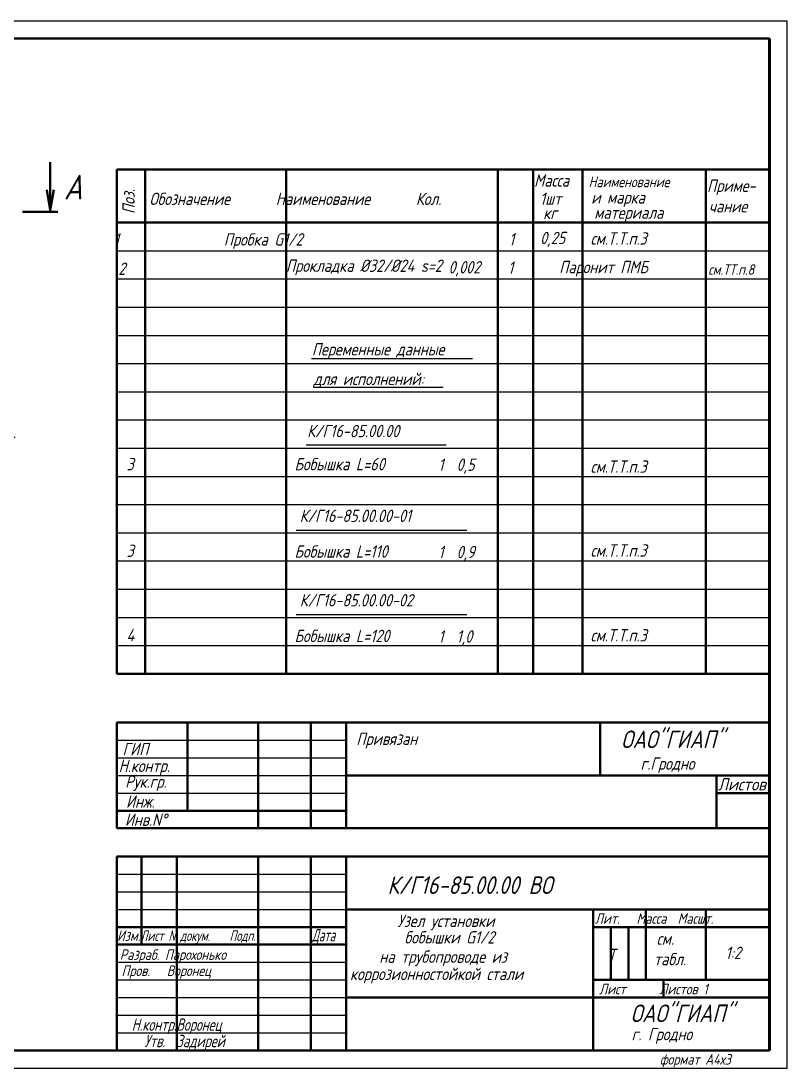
# Model space of a CAD drawing. Header units: inches. Extents: x 5120 to 5750, y -3365 to -3068.
# Drawn here: x 5533.2 to 5750.4, y -3364.7 to -3067.7 of the extents above; entities that cross this region are included whole.
import ezdxf
from ezdxf.enums import TextEntityAlignment as Align

# ---------------------------------------------------------------- set-up
doc = ezdxf.new("R2010")
doc.units = ezdxf.units.IN
doc.header["$LTSCALE"] = 0.7
doc.header["$MEASUREMENT"] = 0
doc.linetypes.add('DASHDOT', pattern=[25.4, 12.7, -6.35, 0, -6.35])
doc.layers.add('Слой1-05', color=7, linetype='Continuous')
doc.styles.get("Standard").update_dxf_attribs({"font": 'romand.shx', "width": 0.8, "oblique": 15, "height": 3.5})

msp = doc.modelspace()

# ---------------------------------------------------------------- linework, layer by layer
at = {"linetype": 'Continuous', "lineweight": 25}
for p, q in [((5120.446, -3067.747), (5750.446, -3067.747)), ((5750.446, -3364.747), (5750.446, -3067.747)), ((5120.446, -3364.747), (5750.446, -3364.747))]:
    msp.add_line(p, q, dxfattribs=at)
at = {"linetype": 'Continuous', "lineweight": 50}
for p, q in [((5140.446, -3072.747), (5745.446, -3072.747)), ((5745.446, -3359.747), (5745.446, -3072.747)), ((5541.541, -3121.704), (5541.541, -3107.841)), ((5541.541, -3121.404), (5540.541, -3115.604)), ((5541.541, -3121.404), (5542.541, -3115.604)), ((5533.711, -3121.904), (5543.711, -3121.904)), ((5697.446, -3266.747), (5697.446, -3281.747)), ((5745.446, -3266.747), (5745.446, -3296.747)), ((5730.446, -3281.747), (5730.446, -3296.747)), ((5560.446, -3359.747), (5560.446, -3304.747)), ((5560.446, -3304.747), (5560.446, -3359.747)), ((5567.446, -3304.747), (5567.446, -3329.747)), ((5128.446, -3359.747), (5745.446, -3359.747))]:
    msp.add_line(p, q, dxfattribs=at)
at = {"linetype": 'Continuous', "lineweight": 60}
msp.add_line((5745.446, -3359.747), (5745.446, -3072.747), dxfattribs=at)
at = {"lineweight": 25}
for p, q in [((5615.564, -3163.462), (5661.294, -3163.462)), ((5616.198, -3171.606), (5652.963, -3171.606)), ((5560.446, -3188.923), (5745.662, -3188.923)), ((5614.119, -3188.003), (5653.766, -3188.003)), ((5560.446, -3196.923), (5745.446, -3196.923)), ((5560.446, -3204.923), (5745.446, -3204.923)), ((5560.446, -3212.923), (5745.446, -3212.923)), ((5611.237, -3212.168), (5659.624, -3212.168)), ((5560.446, -3220.923), (5745.446, -3220.923)), ((5560.446, -3228.923), (5745.446, -3228.923)), ((5560.446, -3236.923), (5745.446, -3236.923)), ((5611.237, -3236.115), (5659.624, -3236.115)), ((5560.446, -3244.923), (5745.446, -3244.923)), ((5560.446, -3271.747), (5625.446, -3271.747)), ((5560.446, -3276.747), (5625.446, -3276.747)), ((5560.446, -3281.747), (5625.446, -3281.747)), ((5560.446, -3286.747), (5625.446, -3286.747)), ((5560.446, -3309.747), (5625.446, -3309.747)), ((5560.446, -3314.747), (5625.446, -3314.747)), ((5560.446, -3319.747), (5625.446, -3319.747)), ((5560.446, -3334.747), (5625.446, -3334.747)), ((5560.446, -3339.747), (5625.446, -3339.747)), ((5560.446, -3344.747), (5625.446, -3344.747)), ((5560.446, -3349.747), (5625.446, -3349.747)), ((5560.446, -3354.747), (5625.446, -3354.747))]:
    msp.add_line(p, q, dxfattribs=at)
at = {"color": 7, "linetype": 'DASHDOT'}
msp.add_line((5469.022, -3185.82), (5535.446, -3185.82), dxfattribs=at)
at = {"lineweight": 50}
for p, q in [((5560.446, -3252.923), (5745.446, -3252.923)), ((5560.446, -3266.747), (5745.446, -3266.747)), ((5560.446, -3266.747), (5560.446, -3296.747)), ((5580.446, -3266.747), (5580.446, -3291.747)), ((5600.446, -3266.747), (5600.446, -3296.747)), ((5615.446, -3266.747), (5615.446, -3296.747)), ((5625.446, -3266.747), (5625.446, -3296.747)), ((5625.632, -3281.747), (5745.446, -3281.747)), ((5730.446, -3286.747), (5745.446, -3286.747)), ((5560.446, -3291.747), (5625.446, -3291.747)), ((5560.446, -3296.747), (5745.446, -3296.747)), ((5560.446, -3296.747), (5745.446, -3296.747)), ((5560.446, -3296.747), (5745.446, -3296.747)), ((5560.446, -3304.747), (5745.446, -3304.747)), ((5577.446, -3304.747), (5577.446, -3359.747)), ((5600.446, -3304.747), (5600.446, -3359.747)), ((5615.446, -3304.747), (5615.446, -3359.747)), ((5625.446, -3304.747), (5625.446, -3359.747)), ((5625.446, -3319.747), (5745.446, -3319.747)), ((5695.446, -3319.747), (5695.446, -3359.747)), ((5710.446, -3319.747), (5710.446, -3339.747)), ((5727.446, -3319.747), (5727.446, -3339.747)), ((5560.446, -3324.747), (5625.446, -3324.747)), ((5695.446, -3324.747), (5745.446, -3324.747)), ((5700.446, -3324.747), (5700.446, -3339.747)), ((5705.446, -3324.747), (5705.446, -3339.747)), ((5560.446, -3329.747), (5625.446, -3329.747)), ((5695.446, -3339.747), (5745.446, -3339.747)), ((5715.446, -3339.747), (5715.446, -3344.747)), ((5625.446, -3344.747), (5745.446, -3344.747))]:
    msp.add_line(p, q, dxfattribs=at)
at = {"layer": 'Слой1-05', "lineweight": 50}
for p, q in [((5560.446, -3109.923), (5560.446, -3252.923)), ((5560.446, -3109.923), (5745.446, -3109.923)), ((5560.446, -3109.923), (5745.446, -3109.923)), ((5568.446, -3109.923), (5568.446, -3252.923)), ((5608.446, -3109.923), (5608.446, -3252.923)), ((5668.446, -3109.923), (5668.446, -3252.923)), ((5678.446, -3109.923), (5678.446, -3252.923)), ((5692.446, -3109.923), (5692.446, -3132.923)), ((5692.446, -3109.923), (5692.446, -3252.923)), ((5727.446, -3109.923), (5727.446, -3252.923)), ((5560.446, -3124.923), (5745.446, -3124.923)), ((5560.446, -3124.923), (5745.446, -3124.923)), ((5560.446, -3124.923), (5745.446, -3124.923))]:
    msp.add_line(p, q, dxfattribs=at)
at = {"layer": 'Слой1-05', "lineweight": 25}
for p, q in [((5560.446, -3132.923), (5745.446, -3132.923)), ((5560.446, -3140.923), (5745.446, -3140.923)), ((5560.446, -3148.923), (5745.446, -3148.923)), ((5560.446, -3156.923), (5745.446, -3156.923)), ((5560.446, -3164.923), (5745.446, -3164.923)), ((5560.446, -3172.923), (5745.662, -3172.923)), ((5560.446, -3180.923), (5745.662, -3180.923))]:
    msp.add_line(p, q, dxfattribs=at)

# ---------------------------------------------------------------- texts
at = {"linetype": 'Continuous', "lineweight": 25, "oblique": 15, "width": 0.8}
for s, p in [('  1                Пробка G1/2       ', (5555.856, -3131.47)), ('                         0,002  ', (5608.041, -3139.363)), ('                     1  0,5  ', (5612.584, -3195.358)), ('                     1  0,9  ', (5612.584, -3220.13)), ('                     1  1,0  ', (5612.584, -3244.077))]:
    msp.add_text(s, height=3.5, dxfattribs=at).set_placement(p)
at = {"color": 0, "linetype": 'Continuous', "lineweight": 25, "oblique": 15, "width": 0.8}
for s, p in [(' см.Т.Т.п.3', (5692.883, -3131.208)), ('        Паронит ПМБ', (5670.979, -3139.308)), (' см.Т.Т.п.3', (5692.883, -3195.903)), (' см.Т.Т.п.3', (5692.883, -3219.699)), (' см.Т.Т.п.3', (5692.883, -3243.747))]:
    msp.add_text(s, height=3.5, dxfattribs=at).set_placement(p)
at = {"linetype": 'Continuous', "lineweight": 25, "oblique": 15, "width": 0.632558}
msp.add_text('Листов', height=3.5, dxfattribs=at).set_placement((5730.832, -3286.013), (5744.432, -3286.013), align=Align.FIT)
at = {"lineweight": 35, "attachment_point": 1}
for s, insert, char_height, width in [('А', (5545.385, -3111.384), 7, 8.75661), ('ОАО"ГИАП"', (5703.381, -3269.008), 5, 36.17103), ('ОАО"ГИАП"', (5706.072, -3346.73), 5, 38.67839)]:
    msp.add_mtext(s, dxfattribs=dict(at, insert=insert, char_height=char_height, width=width))
at = {"linetype": 'Continuous', "lineweight": 25, "char_height": 3.5, "attachment_point": 1}
for s, insert, width in [('1', (5671.608, -3127.901), 4.76921), ('0,25', (5680.437, -3127.555), 10.29655), (' 2', (5558.978, -3136.269), 6.83965), ('Прокладка %%C32/%%C24 s=2', (5608.375, -3135.423), 71.54595), ('1', (5671.334, -3135.967), 4.76921), ('Привязан', (5628.332, -3269.613), 31.4), ('ГИП', (5562.032, -3272.533), 15.7), ('Н.контр.', (5560.932, -3277.293), 17.5), ('Рук.гр.', (5562.774, -3281.756), 13.53234), ('Инж.', (5563.015, -3287.393), 13.10106), ('Инв.N%%D', (5562.693, -3292.555), 13.69538), ('1:2', (5732.976, -3330.313), 8.54)]:
    msp.add_mtext(s, dxfattribs=dict(at, insert=insert, width=width))
at = {"lineweight": 25, "attachment_point": 1}
for s, width, insert, char_height in [('см.ТТ.п.8', 16.00405, (5728.105, -3136.756), 3), ('для исполнений:', 49.14622, (5616.144, -3167.547), 3.5), ('3', 5.09366, (5563.164, -3191.703), 3.5), ('3', 5.09366, (5563.163, -3216.288), 3.5), ('4', 5.09366, (5563.163, -3240.235), 3.5)]:
    msp.add_mtext_dynamic_manual_height_columns(s, width=width, gutter_width=17.5, heights=[0], dxfattribs=dict(at, insert=insert, char_height=char_height))
at = {"color": 0, "linetype": 'Continuous', "lineweight": 25, "char_height": 3.5, "attachment_point": 1}
for s, width, insert in [('Переменные данные', 51.8, (5615.723, -3159.119)), ('К/Г16-85.00.00', 49.8, (5614.377, -3182.312)), ('Бобышка L=60', 53.4, (5610.795, -3191.709)), ('К/Г16-85.00.00-01', 49.8, (5612.29, -3206.364)), ('Бобышка L=110', 53.4, (5610.795, -3216.481)), ('К/Г16-85.00.00-02', 49.8, (5612.29, -3230.311)), ('Бобышка L=120', 53.4, (5610.795, -3240.428))]:
    msp.add_mtext_dynamic_manual_height_columns(s, width=width, gutter_width=17.5, heights=[0], dxfattribs=dict(at, insert=insert))
at = {"lineweight": 25}
for s, insert, char_height, width, attachment_point in [('г.Гродно', (5708.909, -3276.632), 3.5, 35.06273, 1), ('Лит.   Масса  Масшт.', (5695.964, -3320.825), 3, 50.99278, 1), ('Изм.{\\W0.7;Лист N докум.    Подп. }   ', (5560.465, -3325.697), 3, 68.85029, 1), ('{\\W0.6;Дата}', (5615.692, -3325.331), 3.5, 12.71206, 1), ('см.', (5713.478, -3326.296), 3.5, 17, 1), ('Разраб. Парохонько', (5561.267, -3331.069), 3, 40.31304, 1), (' Т', (5697.799, -3330.925), 3.5, 7.17867, 1), ('табл.', (5712.678, -3332.096), 3.5, 17, 1), ('Пров.   Воронец', (5561.756, -3335.644), 3, 67.33009, 1), ('Лист      Листов 1', (5697.158, -3340.841), 3, 50.00995, 1), ('{\\W0.7;Н.контр.Воронец}', (5577.374, -3355.128), 3.5, 34.79045, 8), ('{\\W0.7;Утв.  Задирей}', (5579.613, -3357.549), 3.5, 40.3297, 5), ('г. Гродно', (5706.375, -3353.374), 3.5, 29.46206, 1), ('формат А4х3', (5714.382, -3360.773), 3, 35.05229, 1)]:
    msp.add_mtext(s, dxfattribs=dict(at, insert=insert, char_height=char_height, width=width, attachment_point=attachment_point))
at = {"lineweight": 50, "insert": (5637.166, -3310.367), "char_height": 5, "width": 94.79397, "attachment_point": 1}
msp.add_mtext('К/Г16-85.00.00 ВО', dxfattribs=at)
at = {"lineweight": 35, "char_height": 3.5, "attachment_point": 1}
for s, width, insert in [('Узел установки ', 64.15695, (5639.967, -3321.255)), ('бобышки G1/2  ', 64.15695, (5641.958, -3325.92)), (' на трубопроводе из  ', 64.15695, (5632.984, -3331.403)), (' коррозионностойкой стали', 71.94518, (5624.664, -3336.296))]:
    msp.add_mtext_dynamic_manual_height_columns(s, width=width, gutter_width=17.5, heights=[0], dxfattribs=dict(at, insert=insert))
at = {"layer": 'Слой1-05', "lineweight": 25, "oblique": 15, "width": 0.8}
for s, p in [('Масса', (5678.729, -3114.755)), ('Приме-', (5727.769, -3116.242)), ('1шт', (5680.385, -3119.904)), ('и марка', (5694.917, -3119.561)), ('материала', (5695.777, -3123.858)), ('чание', (5728.29, -3122.072)), ('кг', (5681.305, -3123.95))]:
    msp.add_text(s, height=3.5, dxfattribs=at).set_placement(p)
at = {"layer": 'Слой1-05', "linetype": 'Continuous', "lineweight": 25, "oblique": 15, "width": 0.8}
for s, height, p in [('Наименование', 2.99985, (5694.173, -3114.896)), ('Обозначение       Наименование       Кол. ', 3.5, (5569.674, -3119.962))]:
    msp.add_text(s, height=height, dxfattribs=at).set_placement(p)
at = {"layer": 'Слой1-05', "lineweight": 25, "oblique": 15, "width": 0.8}
msp.add_text('Поз.', height=3.5, rotation=90, dxfattribs=at).set_placement((5565.485, -3122.487))

doc.saveas('drawing.dxf')
